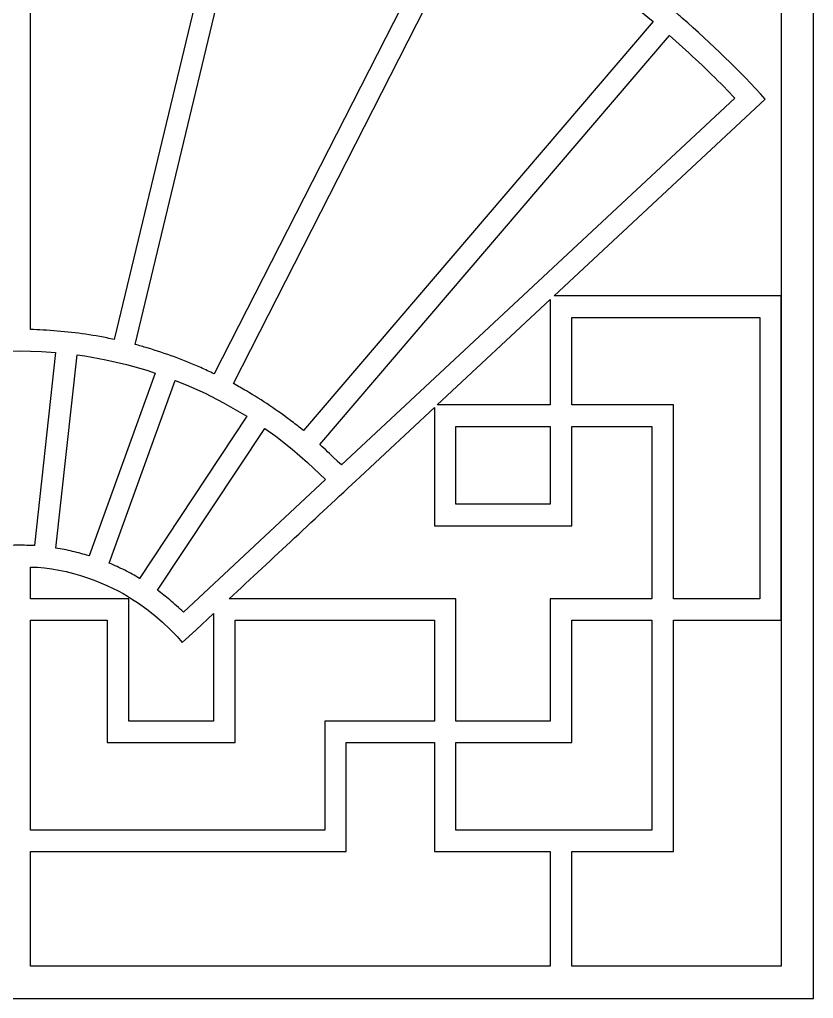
# Model space of a CAD drawing. Header units: centimetres. Extents: x 16.8 to 27, y -1.2 to 9.
# Drawn here: x 21.91 to 27, y -1.17 to 5.1 of the extents above; entities that cross this region are included whole.
import ezdxf

# ---------------------------------------------------------------- set-up
doc = ezdxf.new("R2010")
doc.units = ezdxf.units.CM
doc.header["$MEASUREMENT"] = 0
doc.layers.add('layer 1', color=7, linetype='Continuous')

msp = doc.modelspace()

# ---------------------------------------------------------------- linework, layer by layer
at = {"layer": 'layer 1', "color": 250}
for points, knots in [([(16.82505, 9.00077), (16.82505, 9.00077), (26.99978, 9.00077), (26.99978, 9.00077), (26.99978, 9.00077), (26.99978, 9.00077), (26.99978, -1.17396), (26.99978, -1.17396), (26.99978, -1.17396), (26.99978, -1.17396), (16.82505, -1.17396), (16.82505, -1.17396), (16.82505, -1.17396), (16.82505, -1.17396), (16.82505, 9.00077), (16.82505, 9.00077)], [0, 0, 0, 0, 0.2, 0.2, 0.2, 0.2, 0.4, 0.4, 0.4, 0.4, 0.6, 0.6, 0.6, 0.6, 1, 1, 1, 1]), ([(22.51895, 3.05138), (22.51895, 3.05138), (23.32503, 6.40895), (23.32503, 6.40895), (23.32503, 6.40895), (23.32503, 6.40895), (23.21022, 6.43388), (23.21022, 6.43388), (23.21022, 6.43388), (23.08096, 6.46054), (22.9515, 6.48343), (22.82094, 6.50272), (22.82094, 6.50272), (22.72871, 6.51576), (22.63648, 6.52701), (22.54384, 6.53653), (22.54384, 6.53653), (22.46378, 6.54425), (22.38379, 6.55068), (22.30354, 6.55586), (22.30354, 6.55586), (22.22265, 6.56057), (22.14187, 6.56397), (22.06087, 6.56611), (22.06087, 6.56611), (22.06087, 6.56611), (21.98136, 6.5677), (21.98136, 6.5677), (21.98136, 6.5677), (21.98136, 6.5677), (21.98136, 3.11488), (21.98136, 3.11488), (21.98136, 3.11488), (22.00846, 3.11382), (22.03555, 3.11282), (22.06264, 3.11148), (22.06264, 3.11148), (22.18478, 3.10485), (22.30558, 3.09093), (22.426, 3.06946), (22.426, 3.06946), (22.45705, 3.06377), (22.48798, 3.05755), (22.51895, 3.05138)], [0, 0, 0, 0, 0.0833333, 0.0833333, 0.0833333, 0.0833333, 0.1666667, 0.1666667, 0.1666667, 0.1666667, 0.25, 0.25, 0.25, 0.25, 0.3333333, 0.3333333, 0.3333333, 0.3333333, 0.4166667, 0.4166667, 0.4166667, 0.4166667, 0.5, 0.5, 0.5, 0.5, 0.5833333, 0.5833333, 0.5833333, 0.5833333, 0.6666667, 0.6666667, 0.6666667, 0.6666667, 0.75, 0.75, 0.75, 0.75, 0.8333333, 0.8333333, 0.8333333, 0.8333333, 1, 1, 1, 1]), ([(23.16048, 2.831), (23.16048, 2.831), (24.72742, 5.90628), (24.72742, 5.90628), (24.72742, 5.90628), (24.72742, 5.90628), (24.62125, 5.95774), (24.62125, 5.95774), (24.62125, 5.95774), (24.50134, 6.01431), (24.38035, 6.06726), (24.25744, 6.11694), (24.25744, 6.11694), (24.17084, 6.15132), (24.08382, 6.18395), (23.99598, 6.215), (23.99598, 6.215), (23.90755, 6.24562), (23.81879, 6.27447), (23.72926, 6.30169), (23.72926, 6.30169), (23.66494, 6.3208), (23.60049, 6.33904), (23.53569, 6.35649), (23.53569, 6.35649), (23.53569, 6.35649), (23.45907, 6.3766), (23.45907, 6.3766), (23.45907, 6.3766), (23.45907, 6.3766), (22.65301, 3.01914), (22.65301, 3.01914), (22.65301, 3.01914), (22.679, 3.01179), (22.70499, 3.00448), (22.7309, 2.99686), (22.7309, 2.99686), (22.84801, 2.96175), (22.96211, 2.91979), (23.07404, 2.87061), (23.07404, 2.87061), (23.103, 2.85771), (23.13172, 2.84434), (23.16048, 2.831)], [0, 0, 0, 0, 0.0833333, 0.0833333, 0.0833333, 0.0833333, 0.1666667, 0.1666667, 0.1666667, 0.1666667, 0.25, 0.25, 0.25, 0.25, 0.3333333, 0.3333333, 0.3333333, 0.3333333, 0.4166667, 0.4166667, 0.4166667, 0.4166667, 0.5, 0.5, 0.5, 0.5, 0.5833333, 0.5833333, 0.5833333, 0.5833333, 0.6666667, 0.6666667, 0.6666667, 0.6666667, 0.75, 0.75, 0.75, 0.75, 0.8333333, 0.8333333, 0.8333333, 0.8333333, 1, 1, 1, 1]), ([(23.73239, 2.46674), (23.73239, 2.46674), (25.97295, 5.0901), (25.97295, 5.0901), (25.97295, 5.0901), (25.97295, 5.0901), (25.88133, 5.16507), (25.88133, 5.16507), (25.88133, 5.16507), (25.77759, 5.24818), (25.67195, 5.32805), (25.56372, 5.4052), (25.56372, 5.4052), (25.48754, 5.4588), (25.41056, 5.51082), (25.33243, 5.56151), (25.33243, 5.56151), (25.25383, 5.61181), (25.17451, 5.66049), (25.09409, 5.70778), (25.09409, 5.70778), (25.03634, 5.74125), (24.97827, 5.77394), (24.9197, 5.80594), (24.9197, 5.80594), (24.9197, 5.80594), (24.85013, 5.84338), (24.85013, 5.84338), (24.85013, 5.84338), (24.85013, 5.84338), (23.28319, 2.76808), (23.28319, 2.76808), (23.28319, 2.76808), (23.31091, 2.75248), (23.33862, 2.73693), (23.36611, 2.7209), (23.36611, 2.7209), (23.46711, 2.66133), (23.56398, 2.59634), (23.65741, 2.52547), (23.65741, 2.52547), (23.68261, 2.50616), (23.70748, 2.48644), (23.73239, 2.46674)], [0, 0, 0, 0, 0.0833333, 0.0833333, 0.0833333, 0.0833333, 0.1666667, 0.1666667, 0.1666667, 0.1666667, 0.25, 0.25, 0.25, 0.25, 0.3333333, 0.3333333, 0.3333333, 0.3333333, 0.4166667, 0.4166667, 0.4166667, 0.4166667, 0.5, 0.5, 0.5, 0.5, 0.5833333, 0.5833333, 0.5833333, 0.5833333, 0.6666667, 0.6666667, 0.6666667, 0.6666667, 0.75, 0.75, 0.75, 0.75, 0.8333333, 0.8333333, 0.8333333, 0.8333333, 1, 1, 1, 1]), ([(25.97376, 5.26763), (25.97376, 5.26763), (26.10537, 5.15818), (26.10537, 5.15818), (26.10537, 5.15818), (26.12339, 5.14277), (26.14135, 5.1273), (26.15927, 5.11175), (26.15927, 5.11175), (26.34615, 4.94839), (26.52414, 4.77528), (26.69164, 4.59208), (26.69164, 4.59208), (26.69164, 4.59208), (25.33852, 3.33029), (25.33852, 3.33029), (25.33852, 3.33029), (25.33852, 3.33029), (26.79354, 3.33029), (26.79354, 3.33029), (26.79354, 3.33029), (26.79354, 3.33029), (26.79354, 5.26763), (26.79354, 5.26763), (26.79354, 5.26763), (26.79354, 5.26763), (25.97376, 5.26763), (25.97376, 5.26763)], [0, 0, 0, 0, 0.125, 0.125, 0.125, 0.125, 0.25, 0.25, 0.25, 0.25, 0.375, 0.375, 0.375, 0.375, 0.5, 0.5, 0.5, 0.5, 0.625, 0.625, 0.625, 0.625, 0.75, 0.75, 0.75, 0.75, 1, 1, 1, 1]), ([(23.97466, 2.24677), (23.97466, 2.24677), (26.49685, 4.59899), (26.49685, 4.59899), (26.49685, 4.59899), (26.49685, 4.59899), (26.44795, 4.64948), (26.44795, 4.64948), (26.44795, 4.64948), (26.34173, 4.75819), (26.23192, 4.86297), (26.11849, 4.96413), (26.11849, 4.96413), (26.11849, 4.96413), (26.07765, 5.00036), (26.07765, 5.00036), (26.07765, 5.00036), (26.07765, 5.00036), (23.83717, 2.37709), (23.83717, 2.37709), (23.83717, 2.37709), (23.87014, 2.34657), (23.90252, 2.31559), (23.93486, 2.28439), (23.93486, 2.28439), (23.94018, 2.27926), (23.94549, 2.27411), (23.95088, 2.26904), (23.95088, 2.26904), (23.95088, 2.26904), (23.97466, 2.24677), (23.97466, 2.24677)], [0, 0, 0, 0, 0.1111111, 0.1111111, 0.1111111, 0.1111111, 0.2222222, 0.2222222, 0.2222222, 0.2222222, 0.3333333, 0.3333333, 0.3333333, 0.3333333, 0.4444444, 0.4444444, 0.4444444, 0.4444444, 0.5555556, 0.5555556, 0.5555556, 0.5555556, 0.6666667, 0.6666667, 0.6666667, 0.6666667, 0.7777778, 0.7777778, 0.7777778, 0.7777778, 1, 1, 1, 1]), ([(26.79354, 3.33029), (26.79354, 3.33029), (26.79354, 1.25026), (26.79354, 1.25026), (26.79354, 1.25026), (26.79354, 1.25026), (26.79354, 3.33029), (26.79354, 3.33029)], [0, 0, 0, 0, 0.3333333, 0.3333333, 0.3333333, 0.3333333, 1, 1, 1, 1]), ([(24.58854, 2.63091), (24.58854, 2.63091), (25.31337, 2.63091), (25.31337, 2.63091), (25.31337, 2.63091), (25.31337, 2.63091), (25.31337, 3.30683), (25.31337, 3.30683), (25.31337, 3.30683), (25.31337, 3.30683), (24.58854, 2.63091), (24.58854, 2.63091)], [0, 0, 0, 0, 0.25, 0.25, 0.25, 0.25, 0.5, 0.5, 0.5, 0.5, 1, 1, 1, 1]), ([(26.10238, 2.63091), (26.10238, 2.63091), (26.10238, 1.38816), (26.10238, 1.38816), (26.10238, 1.38816), (26.10238, 1.38816), (26.65604, 1.38816), (26.65604, 1.38816), (26.65604, 1.38816), (26.65604, 1.38816), (26.65604, 3.19239), (26.65604, 3.19239), (26.65604, 3.19239), (26.65604, 3.19239), (25.45127, 3.19239), (25.45127, 3.19239), (25.45127, 3.19239), (25.45127, 3.19239), (25.45127, 2.63091), (25.45127, 2.63091), (25.45127, 2.63091), (25.45127, 2.63091), (26.10238, 2.63091), (26.10238, 2.63091)], [0, 0, 0, 0, 0.1428571, 0.1428571, 0.1428571, 0.1428571, 0.2857143, 0.2857143, 0.2857143, 0.2857143, 0.4285714, 0.4285714, 0.4285714, 0.4285714, 0.5714286, 0.5714286, 0.5714286, 0.5714286, 0.7142857, 0.7142857, 0.7142857, 0.7142857, 1, 1, 1, 1]), ([(22.00752, 1.72908), (22.00752, 1.72908), (22.14331, 2.96703), (22.14331, 2.96703), (22.14331, 2.96703), (22.14331, 2.96703), (22.05354, 2.97389), (22.05354, 2.97389), (22.05354, 2.97389), (22.05354, 2.97389), (21.91242, 2.97748), (21.91242, 2.97748), (21.91242, 2.97748), (21.91242, 2.97748), (21.77129, 2.97389), (21.77129, 2.97389), (21.77129, 2.97389), (21.77129, 2.97389), (21.62982, 2.96308), (21.62982, 2.96308), (21.62982, 2.96308), (21.62982, 2.96308), (21.78904, 1.72703), (21.78904, 1.72703), (21.78904, 1.72703), (21.82842, 1.72933), (21.86746, 1.73153), (21.90691, 1.7317), (21.90691, 1.7317), (21.94052, 1.7318), (21.97392, 1.73042), (22.00752, 1.72908)], [0, 0, 0, 0, 0.1111111, 0.1111111, 0.1111111, 0.1111111, 0.2222222, 0.2222222, 0.2222222, 0.2222222, 0.3333333, 0.3333333, 0.3333333, 0.3333333, 0.4444444, 0.4444444, 0.4444444, 0.4444444, 0.5555556, 0.5555556, 0.5555556, 0.5555556, 0.6666667, 0.6666667, 0.6666667, 0.6666667, 0.7777778, 0.7777778, 0.7777778, 0.7777778, 1, 1, 1, 1]), ([(22.35732, 1.66436), (22.35732, 1.66436), (22.78044, 2.83578), (22.78044, 2.83578), (22.78044, 2.83578), (22.78044, 2.83578), (22.72781, 2.85365), (22.72781, 2.85365), (22.72781, 2.85365), (22.72781, 2.85365), (22.59765, 2.89075), (22.59765, 2.89075), (22.59765, 2.89075), (22.59765, 2.89075), (22.46498, 2.9215), (22.46498, 2.9215), (22.46498, 2.9215), (22.46498, 2.9215), (22.32997, 2.94572), (22.32997, 2.94572), (22.32997, 2.94572), (22.32997, 2.94572), (22.2804, 2.95205), (22.2804, 2.95205), (22.2804, 2.95205), (22.2804, 2.95205), (22.14459, 1.714), (22.14459, 1.714), (22.14459, 1.714), (22.18054, 1.70741), (22.21621, 1.70085), (22.25181, 1.6926), (22.25181, 1.6926), (22.28734, 1.68426), (22.32219, 1.67435), (22.35732, 1.66436)], [0, 0, 0, 0, 0.1, 0.1, 0.1, 0.1, 0.2, 0.2, 0.2, 0.2, 0.3, 0.3, 0.3, 0.3, 0.4, 0.4, 0.4, 0.4, 0.5, 0.5, 0.5, 0.5, 0.6, 0.6, 0.6, 0.6, 0.7, 0.7, 0.7, 0.7, 0.8, 0.8, 0.8, 0.8, 1, 1, 1, 1]), ([(22.6819, 1.51904), (22.6819, 1.51904), (23.36926, 2.55913), (23.36926, 2.55913), (23.36926, 2.55913), (23.36926, 2.55913), (23.21999, 2.64513), (23.21999, 2.64513), (23.21999, 2.64513), (23.21999, 2.64513), (23.10155, 2.70593), (23.10155, 2.70593), (23.10155, 2.70593), (23.10155, 2.70593), (22.97993, 2.76107), (22.97993, 2.76107), (22.97993, 2.76107), (22.97993, 2.76107), (22.91005, 2.7887), (22.91005, 2.7887), (22.91005, 2.7887), (22.91005, 2.7887), (22.48694, 1.6173), (22.48694, 1.6173), (22.48694, 1.6173), (22.52027, 1.60244), (22.55333, 1.5877), (22.58594, 1.57132), (22.58594, 1.57132), (22.61852, 1.55485), (22.65009, 1.53702), (22.6819, 1.51904)], [0, 0, 0, 0, 0.1111111, 0.1111111, 0.1111111, 0.1111111, 0.2222222, 0.2222222, 0.2222222, 0.2222222, 0.3333333, 0.3333333, 0.3333333, 0.3333333, 0.4444444, 0.4444444, 0.4444444, 0.4444444, 0.5555556, 0.5555556, 0.5555556, 0.5555556, 0.6666667, 0.6666667, 0.6666667, 0.6666667, 0.7777778, 0.7777778, 0.7777778, 0.7777778, 1, 1, 1, 1]), ([(24.09421, 2.16995), (23.81476, 1.90935), (23.5353, 1.64875), (23.25585, 1.38816), (23.25585, 1.38816), (23.25585, 1.38816), (24.70829, 1.38816), (24.70829, 1.38816), (24.70829, 1.38816), (24.70829, 1.38816), (24.70829, 0.60405), (24.70829, 0.60405), (24.70829, 0.60405), (24.70829, 0.60405), (25.31337, 0.60405), (25.31337, 0.60405), (25.31337, 0.60405), (25.31337, 0.60405), (25.31337, 1.38816), (25.31337, 1.38816), (25.31337, 1.38816), (25.31337, 1.38816), (25.96448, 1.38816), (25.96448, 1.38816), (25.96448, 1.38816), (25.96448, 1.38816), (25.96448, 2.49302), (25.96448, 2.49302), (25.96448, 2.49302), (25.96448, 2.49302), (25.45127, 2.49302), (25.45127, 2.49302), (25.45127, 2.49302), (25.45127, 2.49302), (25.45127, 1.85672), (25.45127, 1.85672), (25.45127, 1.85672), (25.45127, 1.85672), (24.57039, 1.85672), (24.57039, 1.85672), (24.57039, 1.85672), (24.57039, 1.85672), (24.57039, 2.61399), (24.57039, 2.61399), (24.57039, 2.61399), (24.57039, 2.61399), (24.09421, 2.16995), (24.09421, 2.16995)], [0, 0, 0, 0, 0.0769231, 0.0769231, 0.0769231, 0.0769231, 0.1538462, 0.1538462, 0.1538462, 0.1538462, 0.2307692, 0.2307692, 0.2307692, 0.2307692, 0.3076923, 0.3076923, 0.3076923, 0.3076923, 0.3846154, 0.3846154, 0.3846154, 0.3846154, 0.4615385, 0.4615385, 0.4615385, 0.4615385, 0.5384615, 0.5384615, 0.5384615, 0.5384615, 0.6153846, 0.6153846, 0.6153846, 0.6153846, 0.6923077, 0.6923077, 0.6923077, 0.6923077, 0.7692308, 0.7692308, 0.7692308, 0.7692308, 0.8461538, 0.8461538, 0.8461538, 0.8461538, 1, 1, 1, 1]), ([(22.9622, 1.30287), (22.9622, 1.30287), (23.87325, 2.15245), (23.87325, 2.15245), (23.87325, 2.15245), (23.87325, 2.15245), (23.75819, 2.26216), (23.75819, 2.26216), (23.75819, 2.26216), (23.75819, 2.26216), (23.65835, 2.3487), (23.65835, 2.3487), (23.65835, 2.3487), (23.65835, 2.3487), (23.55443, 2.43044), (23.55443, 2.43044), (23.55443, 2.43044), (23.55443, 2.43044), (23.48308, 2.48124), (23.48308, 2.48124), (23.48308, 2.48124), (23.48308, 2.48124), (22.79685, 1.44287), (22.79685, 1.44287), (22.79685, 1.44287), (22.82311, 1.42267), (22.84924, 1.40264), (22.87468, 1.38142), (22.87468, 1.38142), (22.90481, 1.35615), (22.9334, 1.32967), (22.9622, 1.30287)], [0, 0, 0, 0, 0.1111111, 0.1111111, 0.1111111, 0.1111111, 0.2222222, 0.2222222, 0.2222222, 0.2222222, 0.3333333, 0.3333333, 0.3333333, 0.3333333, 0.4444444, 0.4444444, 0.4444444, 0.4444444, 0.5555556, 0.5555556, 0.5555556, 0.5555556, 0.6666667, 0.6666667, 0.6666667, 0.6666667, 0.7777778, 0.7777778, 0.7777778, 0.7777778, 1, 1, 1, 1]), ([(24.70829, 1.99461), (24.70829, 1.99461), (25.31337, 1.99461), (25.31337, 1.99461), (25.31337, 1.99461), (25.31337, 1.99461), (25.31337, 2.49302), (25.31337, 2.49302), (25.31337, 2.49302), (25.31337, 2.49302), (24.70829, 2.49302), (24.70829, 2.49302), (24.70829, 2.49302), (24.70829, 2.49302), (24.70829, 1.99461), (24.70829, 1.99461)], [0, 0, 0, 0, 0.2, 0.2, 0.2, 0.2, 0.4, 0.4, 0.4, 0.4, 0.6, 0.6, 0.6, 0.6, 1, 1, 1, 1]), ([(21.98136, 1.59206), (21.98136, 1.59206), (21.98136, 1.38816), (21.98136, 1.38816), (21.98136, 1.38816), (21.98136, 1.38816), (22.61165, 1.38816), (22.61165, 1.38816), (22.61165, 1.38816), (22.61165, 1.38816), (22.61165, 0.60405), (22.61165, 0.60405), (22.61165, 0.60405), (22.61165, 0.60405), (23.15567, 0.60405), (23.15567, 0.60405), (23.15567, 0.60405), (23.15567, 0.60405), (23.15567, 1.29474), (23.15567, 1.29474), (23.15567, 1.29474), (23.15567, 1.29474), (23.041, 1.18781), (23.041, 1.18781), (23.041, 1.18781), (23.041, 1.18781), (23.041, 1.18781), (23.041, 1.18781), (23.041, 1.18781), (23.041, 1.18781), (22.95476, 1.10739), (22.95476, 1.10739), (22.95476, 1.10739), (22.95476, 1.10739), (22.9214, 1.14587), (22.9214, 1.14587), (22.9214, 1.14587), (22.9214, 1.14587), (22.87612, 1.19336), (22.87612, 1.19336), (22.87612, 1.19336), (22.87612, 1.19336), (22.82863, 1.23864), (22.82863, 1.23864), (22.82863, 1.23864), (22.82863, 1.23864), (22.77904, 1.28162), (22.77904, 1.28162), (22.77904, 1.28162), (22.77904, 1.28162), (22.72742, 1.32223), (22.72742, 1.32223), (22.72742, 1.32223), (22.72742, 1.32223), (22.67387, 1.36035), (22.67387, 1.36035), (22.67387, 1.36035), (22.67387, 1.36035), (22.63059, 1.38816), (22.63059, 1.38816), (22.63059, 1.38816), (22.50246, 1.47542), (22.21865, 1.59276), (21.98136, 1.59206)], [0, 0, 0, 0, 0.0588235, 0.0588235, 0.0588235, 0.0588235, 0.1176471, 0.1176471, 0.1176471, 0.1176471, 0.1764706, 0.1764706, 0.1764706, 0.1764706, 0.2352941, 0.2352941, 0.2352941, 0.2352941, 0.2941176, 0.2941176, 0.2941176, 0.2941176, 0.3529412, 0.3529412, 0.3529412, 0.3529412, 0.4117647, 0.4117647, 0.4117647, 0.4117647, 0.4705882, 0.4705882, 0.4705882, 0.4705882, 0.5294118, 0.5294118, 0.5294118, 0.5294118, 0.5882353, 0.5882353, 0.5882353, 0.5882353, 0.6470588, 0.6470588, 0.6470588, 0.6470588, 0.7058824, 0.7058824, 0.7058824, 0.7058824, 0.7647059, 0.7647059, 0.7647059, 0.7647059, 0.8235294, 0.8235294, 0.8235294, 0.8235294, 0.8823529, 0.8823529, 0.8823529, 0.8823529, 1, 1, 1, 1]), ([(21.98136, 1.25026), (21.98136, 1.25026), (21.98136, -0.09435), (21.98136, -0.09435), (21.98136, -0.09435), (21.98136, -0.09435), (23.86784, -0.09435), (23.86784, -0.09435), (23.86784, -0.09435), (23.86784, -0.09435), (23.86784, 0.60405), (23.86784, 0.60405), (23.86784, 0.60405), (23.86784, 0.60405), (24.57039, 0.60405), (24.57039, 0.60405), (24.57039, 0.60405), (24.57039, 0.60405), (24.57039, 1.25026), (24.57039, 1.25026), (24.57039, 1.25026), (24.57039, 1.25026), (23.29356, 1.25026), (23.29356, 1.25026), (23.29356, 1.25026), (23.29356, 1.25026), (23.29356, 0.46615), (23.29356, 0.46615), (23.29356, 0.46615), (23.29356, 0.46615), (22.47375, 0.46615), (22.47375, 0.46615), (22.47375, 0.46615), (22.47375, 0.46615), (22.47375, 1.25026), (22.47375, 1.25026), (22.47375, 1.25026), (22.47375, 1.25026), (21.98136, 1.25026), (21.98136, 1.25026)], [0, 0, 0, 0, 0.0909091, 0.0909091, 0.0909091, 0.0909091, 0.1818182, 0.1818182, 0.1818182, 0.1818182, 0.2727273, 0.2727273, 0.2727273, 0.2727273, 0.3636364, 0.3636364, 0.3636364, 0.3636364, 0.4545455, 0.4545455, 0.4545455, 0.4545455, 0.5454545, 0.5454545, 0.5454545, 0.5454545, 0.6363636, 0.6363636, 0.6363636, 0.6363636, 0.7272727, 0.7272727, 0.7272727, 0.7272727, 0.8181818, 0.8181818, 0.8181818, 0.8181818, 1, 1, 1, 1]), ([(25.45127, 0.46615), (25.45127, 0.46615), (24.70829, 0.46615), (24.70829, 0.46615), (24.70829, 0.46615), (24.70829, 0.46615), (24.70829, -0.09435), (24.70829, -0.09435), (24.70829, -0.09435), (24.70829, -0.09435), (25.96448, -0.09435), (25.96448, -0.09435), (25.96448, -0.09435), (25.96448, -0.09435), (25.96448, 1.25026), (25.96448, 1.25026), (25.96448, 1.25026), (25.96448, 1.25026), (25.45127, 1.25026), (25.45127, 1.25026), (25.45127, 1.25026), (25.45127, 1.25026), (25.45127, 0.46615), (25.45127, 0.46615)], [0, 0, 0, 0, 0.1428571, 0.1428571, 0.1428571, 0.1428571, 0.2857143, 0.2857143, 0.2857143, 0.2857143, 0.4285714, 0.4285714, 0.4285714, 0.4285714, 0.5714286, 0.5714286, 0.5714286, 0.5714286, 0.7142857, 0.7142857, 0.7142857, 0.7142857, 1, 1, 1, 1]), ([(26.79354, 1.25026), (26.79354, 1.25026), (26.10238, 1.25026), (26.10238, 1.25026), (26.10238, 1.25026), (26.10238, 1.25026), (26.10238, -0.23225), (26.10238, -0.23225), (26.10238, -0.23225), (26.10238, -0.23225), (25.45127, -0.23225), (25.45127, -0.23225), (25.45127, -0.23225), (25.45127, -0.23225), (25.45127, -0.96772), (25.45127, -0.96772), (25.45127, -0.96772), (25.45127, -0.96772), (26.79354, -0.96772), (26.79354, -0.96772), (26.79354, -0.96772), (26.79354, -0.96772), (26.79354, 1.25026), (26.79354, 1.25026)], [0, 0, 0, 0, 0.1428571, 0.1428571, 0.1428571, 0.1428571, 0.2857143, 0.2857143, 0.2857143, 0.2857143, 0.4285714, 0.4285714, 0.4285714, 0.4285714, 0.5714286, 0.5714286, 0.5714286, 0.5714286, 0.7142857, 0.7142857, 0.7142857, 0.7142857, 1, 1, 1, 1]), ([(25.31337, -0.96772), (25.31337, -0.96772), (25.31337, -0.23225), (25.31337, -0.23225), (25.31337, -0.23225), (25.31337, -0.23225), (24.57039, -0.23225), (24.57039, -0.23225), (24.57039, -0.23225), (24.57039, -0.23225), (24.57039, 0.46615), (24.57039, 0.46615), (24.57039, 0.46615), (24.57039, 0.46615), (24.00574, 0.46615), (24.00574, 0.46615), (24.00574, 0.46615), (24.00574, 0.46615), (24.00574, -0.23225), (24.00574, -0.23225), (24.00574, -0.23225), (24.00574, -0.23225), (21.98136, -0.23225), (21.98136, -0.23225), (21.98136, -0.23225), (21.98136, -0.23225), (21.98136, -0.96772), (21.98136, -0.96772), (21.98136, -0.96772), (21.98136, -0.96772), (25.31337, -0.96772), (25.31337, -0.96772)], [0, 0, 0, 0, 0.1111111, 0.1111111, 0.1111111, 0.1111111, 0.2222222, 0.2222222, 0.2222222, 0.2222222, 0.3333333, 0.3333333, 0.3333333, 0.3333333, 0.4444444, 0.4444444, 0.4444444, 0.4444444, 0.5555556, 0.5555556, 0.5555556, 0.5555556, 0.6666667, 0.6666667, 0.6666667, 0.6666667, 0.7777778, 0.7777778, 0.7777778, 0.7777778, 1, 1, 1, 1])]:
    msp.add_open_spline(points, degree=3, knots=knots, dxfattribs=at)
at = {"layer": 'layer 1', "color": 250, "lineweight": 9}
for points, knots in [([(16.82505, 9.00077), (16.82505, 9.00077), (26.99978, 9.00077), (26.99978, 9.00077), (26.99978, 9.00077), (26.99978, 9.00077), (26.99978, -1.17396), (26.99978, -1.17396), (26.99978, -1.17396), (26.99978, -1.17396), (16.82505, -1.17396), (16.82505, -1.17396), (16.82505, -1.17396), (16.82505, -1.17396), (16.82505, 9.00077), (16.82505, 9.00077)], [0, 0, 0, 0, 0.2, 0.2, 0.2, 0.2, 0.4, 0.4, 0.4, 0.4, 0.6, 0.6, 0.6, 0.6, 1, 1, 1, 1]), ([(22.51895, 3.05138), (22.51895, 3.05138), (23.32503, 6.40895), (23.32503, 6.40895), (23.32503, 6.40895), (23.32503, 6.40895), (23.21022, 6.43388), (23.21022, 6.43388), (23.21022, 6.43388), (23.08096, 6.46054), (22.9515, 6.48343), (22.82094, 6.50272), (22.82094, 6.50272), (22.72871, 6.51576), (22.63648, 6.52701), (22.54384, 6.53653), (22.54384, 6.53653), (22.46378, 6.54425), (22.38379, 6.55068), (22.30354, 6.55586), (22.30354, 6.55586), (22.22265, 6.56057), (22.14187, 6.56397), (22.06087, 6.56611), (22.06087, 6.56611), (22.06087, 6.56611), (21.98136, 6.5677), (21.98136, 6.5677), (21.98136, 6.5677), (21.98136, 6.5677), (21.98136, 3.11488), (21.98136, 3.11488), (21.98136, 3.11488), (22.00846, 3.11382), (22.03555, 3.11282), (22.06264, 3.11148), (22.06264, 3.11148), (22.18478, 3.10485), (22.30558, 3.09093), (22.426, 3.06946), (22.426, 3.06946), (22.45705, 3.06377), (22.48798, 3.05755), (22.51895, 3.05138)], [0, 0, 0, 0, 0.0833333, 0.0833333, 0.0833333, 0.0833333, 0.1666667, 0.1666667, 0.1666667, 0.1666667, 0.25, 0.25, 0.25, 0.25, 0.3333333, 0.3333333, 0.3333333, 0.3333333, 0.4166667, 0.4166667, 0.4166667, 0.4166667, 0.5, 0.5, 0.5, 0.5, 0.5833333, 0.5833333, 0.5833333, 0.5833333, 0.6666667, 0.6666667, 0.6666667, 0.6666667, 0.75, 0.75, 0.75, 0.75, 0.8333333, 0.8333333, 0.8333333, 0.8333333, 1, 1, 1, 1]), ([(23.16048, 2.831), (23.16048, 2.831), (24.72742, 5.90628), (24.72742, 5.90628), (24.72742, 5.90628), (24.72742, 5.90628), (24.62125, 5.95774), (24.62125, 5.95774), (24.62125, 5.95774), (24.50134, 6.01431), (24.38035, 6.06726), (24.25744, 6.11694), (24.25744, 6.11694), (24.17084, 6.15132), (24.08382, 6.18395), (23.99598, 6.215), (23.99598, 6.215), (23.90755, 6.24562), (23.81879, 6.27447), (23.72926, 6.30169), (23.72926, 6.30169), (23.66494, 6.3208), (23.60049, 6.33904), (23.53569, 6.35649), (23.53569, 6.35649), (23.53569, 6.35649), (23.45907, 6.3766), (23.45907, 6.3766), (23.45907, 6.3766), (23.45907, 6.3766), (22.65301, 3.01914), (22.65301, 3.01914), (22.65301, 3.01914), (22.679, 3.01179), (22.70499, 3.00448), (22.7309, 2.99686), (22.7309, 2.99686), (22.84801, 2.96175), (22.96211, 2.91979), (23.07404, 2.87061), (23.07404, 2.87061), (23.103, 2.85771), (23.13172, 2.84434), (23.16048, 2.831)], [0, 0, 0, 0, 0.0833333, 0.0833333, 0.0833333, 0.0833333, 0.1666667, 0.1666667, 0.1666667, 0.1666667, 0.25, 0.25, 0.25, 0.25, 0.3333333, 0.3333333, 0.3333333, 0.3333333, 0.4166667, 0.4166667, 0.4166667, 0.4166667, 0.5, 0.5, 0.5, 0.5, 0.5833333, 0.5833333, 0.5833333, 0.5833333, 0.6666667, 0.6666667, 0.6666667, 0.6666667, 0.75, 0.75, 0.75, 0.75, 0.8333333, 0.8333333, 0.8333333, 0.8333333, 1, 1, 1, 1]), ([(23.73239, 2.46674), (23.73239, 2.46674), (25.97295, 5.0901), (25.97295, 5.0901), (25.97295, 5.0901), (25.97295, 5.0901), (25.88133, 5.16507), (25.88133, 5.16507), (25.88133, 5.16507), (25.77759, 5.24818), (25.67195, 5.32805), (25.56372, 5.4052), (25.56372, 5.4052), (25.48754, 5.4588), (25.41056, 5.51082), (25.33243, 5.56151), (25.33243, 5.56151), (25.25383, 5.61181), (25.17451, 5.66049), (25.09409, 5.70778), (25.09409, 5.70778), (25.03634, 5.74125), (24.97827, 5.77394), (24.9197, 5.80594), (24.9197, 5.80594), (24.9197, 5.80594), (24.85013, 5.84338), (24.85013, 5.84338), (24.85013, 5.84338), (24.85013, 5.84338), (23.28319, 2.76808), (23.28319, 2.76808), (23.28319, 2.76808), (23.31091, 2.75248), (23.33862, 2.73693), (23.36611, 2.7209), (23.36611, 2.7209), (23.46711, 2.66133), (23.56398, 2.59634), (23.65741, 2.52547), (23.65741, 2.52547), (23.68261, 2.50616), (23.70748, 2.48644), (23.73239, 2.46674)], [0, 0, 0, 0, 0.0833333, 0.0833333, 0.0833333, 0.0833333, 0.1666667, 0.1666667, 0.1666667, 0.1666667, 0.25, 0.25, 0.25, 0.25, 0.3333333, 0.3333333, 0.3333333, 0.3333333, 0.4166667, 0.4166667, 0.4166667, 0.4166667, 0.5, 0.5, 0.5, 0.5, 0.5833333, 0.5833333, 0.5833333, 0.5833333, 0.6666667, 0.6666667, 0.6666667, 0.6666667, 0.75, 0.75, 0.75, 0.75, 0.8333333, 0.8333333, 0.8333333, 0.8333333, 1, 1, 1, 1]), ([(25.97376, 5.26763), (25.97376, 5.26763), (26.10537, 5.15818), (26.10537, 5.15818), (26.10537, 5.15818), (26.12339, 5.14277), (26.14135, 5.1273), (26.15927, 5.11175), (26.15927, 5.11175), (26.34615, 4.94839), (26.52414, 4.77528), (26.69164, 4.59208), (26.69164, 4.59208), (26.69164, 4.59208), (25.33852, 3.33029), (25.33852, 3.33029), (25.33852, 3.33029), (25.33852, 3.33029), (26.79354, 3.33029), (26.79354, 3.33029), (26.79354, 3.33029), (26.79354, 3.33029), (26.79354, 5.26763), (26.79354, 5.26763), (26.79354, 5.26763), (26.79354, 5.26763), (25.97376, 5.26763), (25.97376, 5.26763)], [0, 0, 0, 0, 0.125, 0.125, 0.125, 0.125, 0.25, 0.25, 0.25, 0.25, 0.375, 0.375, 0.375, 0.375, 0.5, 0.5, 0.5, 0.5, 0.625, 0.625, 0.625, 0.625, 0.75, 0.75, 0.75, 0.75, 1, 1, 1, 1]), ([(23.97466, 2.24677), (23.97466, 2.24677), (26.49685, 4.59899), (26.49685, 4.59899), (26.49685, 4.59899), (26.49685, 4.59899), (26.44795, 4.64948), (26.44795, 4.64948), (26.44795, 4.64948), (26.34173, 4.75819), (26.23192, 4.86297), (26.11849, 4.96413), (26.11849, 4.96413), (26.11849, 4.96413), (26.07765, 5.00036), (26.07765, 5.00036), (26.07765, 5.00036), (26.07765, 5.00036), (23.83717, 2.37709), (23.83717, 2.37709), (23.83717, 2.37709), (23.87014, 2.34657), (23.90252, 2.31559), (23.93486, 2.28439), (23.93486, 2.28439), (23.94018, 2.27926), (23.94549, 2.27411), (23.95088, 2.26904), (23.95088, 2.26904), (23.95088, 2.26904), (23.97466, 2.24677), (23.97466, 2.24677)], [0, 0, 0, 0, 0.1111111, 0.1111111, 0.1111111, 0.1111111, 0.2222222, 0.2222222, 0.2222222, 0.2222222, 0.3333333, 0.3333333, 0.3333333, 0.3333333, 0.4444444, 0.4444444, 0.4444444, 0.4444444, 0.5555556, 0.5555556, 0.5555556, 0.5555556, 0.6666667, 0.6666667, 0.6666667, 0.6666667, 0.7777778, 0.7777778, 0.7777778, 0.7777778, 1, 1, 1, 1]), ([(24.58854, 2.63091), (24.58854, 2.63091), (25.31337, 2.63091), (25.31337, 2.63091), (25.31337, 2.63091), (25.31337, 2.63091), (25.31337, 3.30683), (25.31337, 3.30683), (25.31337, 3.30683), (25.31337, 3.30683), (24.58854, 2.63091), (24.58854, 2.63091)], [0, 0, 0, 0, 0.25, 0.25, 0.25, 0.25, 0.5, 0.5, 0.5, 0.5, 1, 1, 1, 1]), ([(26.10238, 2.63091), (26.10238, 2.63091), (26.10238, 1.38816), (26.10238, 1.38816), (26.10238, 1.38816), (26.10238, 1.38816), (26.65604, 1.38816), (26.65604, 1.38816), (26.65604, 1.38816), (26.65604, 1.38816), (26.65604, 3.19239), (26.65604, 3.19239), (26.65604, 3.19239), (26.65604, 3.19239), (25.45127, 3.19239), (25.45127, 3.19239), (25.45127, 3.19239), (25.45127, 3.19239), (25.45127, 2.63091), (25.45127, 2.63091), (25.45127, 2.63091), (25.45127, 2.63091), (26.10238, 2.63091), (26.10238, 2.63091)], [0, 0, 0, 0, 0.1428571, 0.1428571, 0.1428571, 0.1428571, 0.2857143, 0.2857143, 0.2857143, 0.2857143, 0.4285714, 0.4285714, 0.4285714, 0.4285714, 0.5714286, 0.5714286, 0.5714286, 0.5714286, 0.7142857, 0.7142857, 0.7142857, 0.7142857, 1, 1, 1, 1]), ([(22.00752, 1.72908), (22.00752, 1.72908), (22.14331, 2.96703), (22.14331, 2.96703), (22.14331, 2.96703), (22.14331, 2.96703), (22.05354, 2.97389), (22.05354, 2.97389), (22.05354, 2.97389), (22.05354, 2.97389), (21.91242, 2.97748), (21.91242, 2.97748), (21.91242, 2.97748), (21.91242, 2.97748), (21.77129, 2.97389), (21.77129, 2.97389), (21.77129, 2.97389), (21.77129, 2.97389), (21.62982, 2.96308), (21.62982, 2.96308), (21.62982, 2.96308), (21.62982, 2.96308), (21.78904, 1.72703), (21.78904, 1.72703), (21.78904, 1.72703), (21.82842, 1.72933), (21.86746, 1.73153), (21.90691, 1.7317), (21.90691, 1.7317), (21.94052, 1.7318), (21.97392, 1.73042), (22.00752, 1.72908)], [0, 0, 0, 0, 0.1111111, 0.1111111, 0.1111111, 0.1111111, 0.2222222, 0.2222222, 0.2222222, 0.2222222, 0.3333333, 0.3333333, 0.3333333, 0.3333333, 0.4444444, 0.4444444, 0.4444444, 0.4444444, 0.5555556, 0.5555556, 0.5555556, 0.5555556, 0.6666667, 0.6666667, 0.6666667, 0.6666667, 0.7777778, 0.7777778, 0.7777778, 0.7777778, 1, 1, 1, 1]), ([(22.35732, 1.66436), (22.35732, 1.66436), (22.78044, 2.83578), (22.78044, 2.83578), (22.78044, 2.83578), (22.78044, 2.83578), (22.72781, 2.85365), (22.72781, 2.85365), (22.72781, 2.85365), (22.72781, 2.85365), (22.59765, 2.89075), (22.59765, 2.89075), (22.59765, 2.89075), (22.59765, 2.89075), (22.46498, 2.9215), (22.46498, 2.9215), (22.46498, 2.9215), (22.46498, 2.9215), (22.32997, 2.94572), (22.32997, 2.94572), (22.32997, 2.94572), (22.32997, 2.94572), (22.2804, 2.95205), (22.2804, 2.95205), (22.2804, 2.95205), (22.2804, 2.95205), (22.14459, 1.714), (22.14459, 1.714), (22.14459, 1.714), (22.18054, 1.70741), (22.21621, 1.70085), (22.25181, 1.6926), (22.25181, 1.6926), (22.28734, 1.68426), (22.32219, 1.67435), (22.35732, 1.66436)], [0, 0, 0, 0, 0.1, 0.1, 0.1, 0.1, 0.2, 0.2, 0.2, 0.2, 0.3, 0.3, 0.3, 0.3, 0.4, 0.4, 0.4, 0.4, 0.5, 0.5, 0.5, 0.5, 0.6, 0.6, 0.6, 0.6, 0.7, 0.7, 0.7, 0.7, 0.8, 0.8, 0.8, 0.8, 1, 1, 1, 1]), ([(22.6819, 1.51904), (22.6819, 1.51904), (23.36926, 2.55913), (23.36926, 2.55913), (23.36926, 2.55913), (23.36926, 2.55913), (23.21999, 2.64513), (23.21999, 2.64513), (23.21999, 2.64513), (23.21999, 2.64513), (23.10155, 2.70593), (23.10155, 2.70593), (23.10155, 2.70593), (23.10155, 2.70593), (22.97993, 2.76107), (22.97993, 2.76107), (22.97993, 2.76107), (22.97993, 2.76107), (22.91005, 2.7887), (22.91005, 2.7887), (22.91005, 2.7887), (22.91005, 2.7887), (22.48694, 1.6173), (22.48694, 1.6173), (22.48694, 1.6173), (22.52027, 1.60244), (22.55333, 1.5877), (22.58594, 1.57132), (22.58594, 1.57132), (22.61852, 1.55485), (22.65009, 1.53702), (22.6819, 1.51904)], [0, 0, 0, 0, 0.1111111, 0.1111111, 0.1111111, 0.1111111, 0.2222222, 0.2222222, 0.2222222, 0.2222222, 0.3333333, 0.3333333, 0.3333333, 0.3333333, 0.4444444, 0.4444444, 0.4444444, 0.4444444, 0.5555556, 0.5555556, 0.5555556, 0.5555556, 0.6666667, 0.6666667, 0.6666667, 0.6666667, 0.7777778, 0.7777778, 0.7777778, 0.7777778, 1, 1, 1, 1]), ([(24.09421, 2.16995), (23.81476, 1.90935), (23.5353, 1.64875), (23.25585, 1.38816), (23.25585, 1.38816), (23.25585, 1.38816), (24.70829, 1.38816), (24.70829, 1.38816), (24.70829, 1.38816), (24.70829, 1.38816), (24.70829, 0.60405), (24.70829, 0.60405), (24.70829, 0.60405), (24.70829, 0.60405), (25.31337, 0.60405), (25.31337, 0.60405), (25.31337, 0.60405), (25.31337, 0.60405), (25.31337, 1.38816), (25.31337, 1.38816), (25.31337, 1.38816), (25.31337, 1.38816), (25.96448, 1.38816), (25.96448, 1.38816), (25.96448, 1.38816), (25.96448, 1.38816), (25.96448, 2.49302), (25.96448, 2.49302), (25.96448, 2.49302), (25.96448, 2.49302), (25.45127, 2.49302), (25.45127, 2.49302), (25.45127, 2.49302), (25.45127, 2.49302), (25.45127, 1.85672), (25.45127, 1.85672), (25.45127, 1.85672), (25.45127, 1.85672), (24.57039, 1.85672), (24.57039, 1.85672), (24.57039, 1.85672), (24.57039, 1.85672), (24.57039, 2.61399), (24.57039, 2.61399), (24.57039, 2.61399), (24.57039, 2.61399), (24.09421, 2.16995), (24.09421, 2.16995)], [0, 0, 0, 0, 0.0769231, 0.0769231, 0.0769231, 0.0769231, 0.1538462, 0.1538462, 0.1538462, 0.1538462, 0.2307692, 0.2307692, 0.2307692, 0.2307692, 0.3076923, 0.3076923, 0.3076923, 0.3076923, 0.3846154, 0.3846154, 0.3846154, 0.3846154, 0.4615385, 0.4615385, 0.4615385, 0.4615385, 0.5384615, 0.5384615, 0.5384615, 0.5384615, 0.6153846, 0.6153846, 0.6153846, 0.6153846, 0.6923077, 0.6923077, 0.6923077, 0.6923077, 0.7692308, 0.7692308, 0.7692308, 0.7692308, 0.8461538, 0.8461538, 0.8461538, 0.8461538, 1, 1, 1, 1]), ([(22.9622, 1.30287), (22.9622, 1.30287), (23.87325, 2.15245), (23.87325, 2.15245), (23.87325, 2.15245), (23.87325, 2.15245), (23.75819, 2.26216), (23.75819, 2.26216), (23.75819, 2.26216), (23.75819, 2.26216), (23.65835, 2.3487), (23.65835, 2.3487), (23.65835, 2.3487), (23.65835, 2.3487), (23.55443, 2.43044), (23.55443, 2.43044), (23.55443, 2.43044), (23.55443, 2.43044), (23.48308, 2.48124), (23.48308, 2.48124), (23.48308, 2.48124), (23.48308, 2.48124), (22.79685, 1.44287), (22.79685, 1.44287), (22.79685, 1.44287), (22.82311, 1.42267), (22.84924, 1.40264), (22.87468, 1.38142), (22.87468, 1.38142), (22.90481, 1.35615), (22.9334, 1.32967), (22.9622, 1.30287)], [0, 0, 0, 0, 0.1111111, 0.1111111, 0.1111111, 0.1111111, 0.2222222, 0.2222222, 0.2222222, 0.2222222, 0.3333333, 0.3333333, 0.3333333, 0.3333333, 0.4444444, 0.4444444, 0.4444444, 0.4444444, 0.5555556, 0.5555556, 0.5555556, 0.5555556, 0.6666667, 0.6666667, 0.6666667, 0.6666667, 0.7777778, 0.7777778, 0.7777778, 0.7777778, 1, 1, 1, 1]), ([(24.70829, 1.99461), (24.70829, 1.99461), (25.31337, 1.99461), (25.31337, 1.99461), (25.31337, 1.99461), (25.31337, 1.99461), (25.31337, 2.49302), (25.31337, 2.49302), (25.31337, 2.49302), (25.31337, 2.49302), (24.70829, 2.49302), (24.70829, 2.49302), (24.70829, 2.49302), (24.70829, 2.49302), (24.70829, 1.99461), (24.70829, 1.99461)], [0, 0, 0, 0, 0.2, 0.2, 0.2, 0.2, 0.4, 0.4, 0.4, 0.4, 0.6, 0.6, 0.6, 0.6, 1, 1, 1, 1]), ([(21.98136, 1.59206), (21.98136, 1.59206), (21.98136, 1.38816), (21.98136, 1.38816), (21.98136, 1.38816), (21.98136, 1.38816), (22.61165, 1.38816), (22.61165, 1.38816), (22.61165, 1.38816), (22.61165, 1.38816), (22.61165, 0.60405), (22.61165, 0.60405), (22.61165, 0.60405), (22.61165, 0.60405), (23.15567, 0.60405), (23.15567, 0.60405), (23.15567, 0.60405), (23.15567, 0.60405), (23.15567, 1.29474), (23.15567, 1.29474), (23.15567, 1.29474), (23.15567, 1.29474), (23.041, 1.18781), (23.041, 1.18781), (23.041, 1.18781), (23.041, 1.18781), (23.041, 1.18781), (23.041, 1.18781), (23.041, 1.18781), (23.041, 1.18781), (22.95476, 1.10739), (22.95476, 1.10739), (22.95476, 1.10739), (22.95476, 1.10739), (22.9214, 1.14587), (22.9214, 1.14587), (22.9214, 1.14587), (22.9214, 1.14587), (22.87612, 1.19336), (22.87612, 1.19336), (22.87612, 1.19336), (22.87612, 1.19336), (22.82863, 1.23864), (22.82863, 1.23864), (22.82863, 1.23864), (22.82863, 1.23864), (22.77904, 1.28162), (22.77904, 1.28162), (22.77904, 1.28162), (22.77904, 1.28162), (22.72742, 1.32223), (22.72742, 1.32223), (22.72742, 1.32223), (22.72742, 1.32223), (22.67387, 1.36035), (22.67387, 1.36035), (22.67387, 1.36035), (22.67387, 1.36035), (22.63059, 1.38816), (22.63059, 1.38816), (22.63059, 1.38816), (22.50246, 1.47542), (22.21865, 1.59276), (21.98136, 1.59206)], [0, 0, 0, 0, 0.0588235, 0.0588235, 0.0588235, 0.0588235, 0.1176471, 0.1176471, 0.1176471, 0.1176471, 0.1764706, 0.1764706, 0.1764706, 0.1764706, 0.2352941, 0.2352941, 0.2352941, 0.2352941, 0.2941176, 0.2941176, 0.2941176, 0.2941176, 0.3529412, 0.3529412, 0.3529412, 0.3529412, 0.4117647, 0.4117647, 0.4117647, 0.4117647, 0.4705882, 0.4705882, 0.4705882, 0.4705882, 0.5294118, 0.5294118, 0.5294118, 0.5294118, 0.5882353, 0.5882353, 0.5882353, 0.5882353, 0.6470588, 0.6470588, 0.6470588, 0.6470588, 0.7058824, 0.7058824, 0.7058824, 0.7058824, 0.7647059, 0.7647059, 0.7647059, 0.7647059, 0.8235294, 0.8235294, 0.8235294, 0.8235294, 0.8823529, 0.8823529, 0.8823529, 0.8823529, 1, 1, 1, 1]), ([(21.98136, 1.25026), (21.98136, 1.25026), (21.98136, -0.09435), (21.98136, -0.09435), (21.98136, -0.09435), (21.98136, -0.09435), (23.86784, -0.09435), (23.86784, -0.09435), (23.86784, -0.09435), (23.86784, -0.09435), (23.86784, 0.60405), (23.86784, 0.60405), (23.86784, 0.60405), (23.86784, 0.60405), (24.57039, 0.60405), (24.57039, 0.60405), (24.57039, 0.60405), (24.57039, 0.60405), (24.57039, 1.25026), (24.57039, 1.25026), (24.57039, 1.25026), (24.57039, 1.25026), (23.29356, 1.25026), (23.29356, 1.25026), (23.29356, 1.25026), (23.29356, 1.25026), (23.29356, 0.46615), (23.29356, 0.46615), (23.29356, 0.46615), (23.29356, 0.46615), (22.47375, 0.46615), (22.47375, 0.46615), (22.47375, 0.46615), (22.47375, 0.46615), (22.47375, 1.25026), (22.47375, 1.25026), (22.47375, 1.25026), (22.47375, 1.25026), (21.98136, 1.25026), (21.98136, 1.25026)], [0, 0, 0, 0, 0.0909091, 0.0909091, 0.0909091, 0.0909091, 0.1818182, 0.1818182, 0.1818182, 0.1818182, 0.2727273, 0.2727273, 0.2727273, 0.2727273, 0.3636364, 0.3636364, 0.3636364, 0.3636364, 0.4545455, 0.4545455, 0.4545455, 0.4545455, 0.5454545, 0.5454545, 0.5454545, 0.5454545, 0.6363636, 0.6363636, 0.6363636, 0.6363636, 0.7272727, 0.7272727, 0.7272727, 0.7272727, 0.8181818, 0.8181818, 0.8181818, 0.8181818, 1, 1, 1, 1]), ([(25.45127, 0.46615), (25.45127, 0.46615), (24.70829, 0.46615), (24.70829, 0.46615), (24.70829, 0.46615), (24.70829, 0.46615), (24.70829, -0.09435), (24.70829, -0.09435), (24.70829, -0.09435), (24.70829, -0.09435), (25.96448, -0.09435), (25.96448, -0.09435), (25.96448, -0.09435), (25.96448, -0.09435), (25.96448, 1.25026), (25.96448, 1.25026), (25.96448, 1.25026), (25.96448, 1.25026), (25.45127, 1.25026), (25.45127, 1.25026), (25.45127, 1.25026), (25.45127, 1.25026), (25.45127, 0.46615), (25.45127, 0.46615)], [0, 0, 0, 0, 0.1428571, 0.1428571, 0.1428571, 0.1428571, 0.2857143, 0.2857143, 0.2857143, 0.2857143, 0.4285714, 0.4285714, 0.4285714, 0.4285714, 0.5714286, 0.5714286, 0.5714286, 0.5714286, 0.7142857, 0.7142857, 0.7142857, 0.7142857, 1, 1, 1, 1]), ([(26.79354, 1.25026), (26.79354, 1.25026), (26.10238, 1.25026), (26.10238, 1.25026), (26.10238, 1.25026), (26.10238, 1.25026), (26.10238, -0.23225), (26.10238, -0.23225), (26.10238, -0.23225), (26.10238, -0.23225), (25.45127, -0.23225), (25.45127, -0.23225), (25.45127, -0.23225), (25.45127, -0.23225), (25.45127, -0.96772), (25.45127, -0.96772), (25.45127, -0.96772), (25.45127, -0.96772), (26.79354, -0.96772), (26.79354, -0.96772), (26.79354, -0.96772), (26.79354, -0.96772), (26.79354, 1.25026), (26.79354, 1.25026)], [0, 0, 0, 0, 0.1428571, 0.1428571, 0.1428571, 0.1428571, 0.2857143, 0.2857143, 0.2857143, 0.2857143, 0.4285714, 0.4285714, 0.4285714, 0.4285714, 0.5714286, 0.5714286, 0.5714286, 0.5714286, 0.7142857, 0.7142857, 0.7142857, 0.7142857, 1, 1, 1, 1]), ([(25.31337, -0.96772), (25.31337, -0.96772), (25.31337, -0.23225), (25.31337, -0.23225), (25.31337, -0.23225), (25.31337, -0.23225), (24.57039, -0.23225), (24.57039, -0.23225), (24.57039, -0.23225), (24.57039, -0.23225), (24.57039, 0.46615), (24.57039, 0.46615), (24.57039, 0.46615), (24.57039, 0.46615), (24.00574, 0.46615), (24.00574, 0.46615), (24.00574, 0.46615), (24.00574, 0.46615), (24.00574, -0.23225), (24.00574, -0.23225), (24.00574, -0.23225), (24.00574, -0.23225), (21.98136, -0.23225), (21.98136, -0.23225), (21.98136, -0.23225), (21.98136, -0.23225), (21.98136, -0.96772), (21.98136, -0.96772), (21.98136, -0.96772), (21.98136, -0.96772), (25.31337, -0.96772), (25.31337, -0.96772)], [0, 0, 0, 0, 0.1111111, 0.1111111, 0.1111111, 0.1111111, 0.2222222, 0.2222222, 0.2222222, 0.2222222, 0.3333333, 0.3333333, 0.3333333, 0.3333333, 0.4444444, 0.4444444, 0.4444444, 0.4444444, 0.5555556, 0.5555556, 0.5555556, 0.5555556, 0.6666667, 0.6666667, 0.6666667, 0.6666667, 0.7777778, 0.7777778, 0.7777778, 0.7777778, 1, 1, 1, 1])]:
    msp.add_open_spline(points, degree=3, knots=knots, dxfattribs=at)
msp.add_open_spline([(26.79354, 3.33029), (26.79354, 3.33029), (26.79354, 1.25026), (26.79354, 1.25026)], degree=3, dxfattribs=at)

doc.saveas('drawing.dxf')
